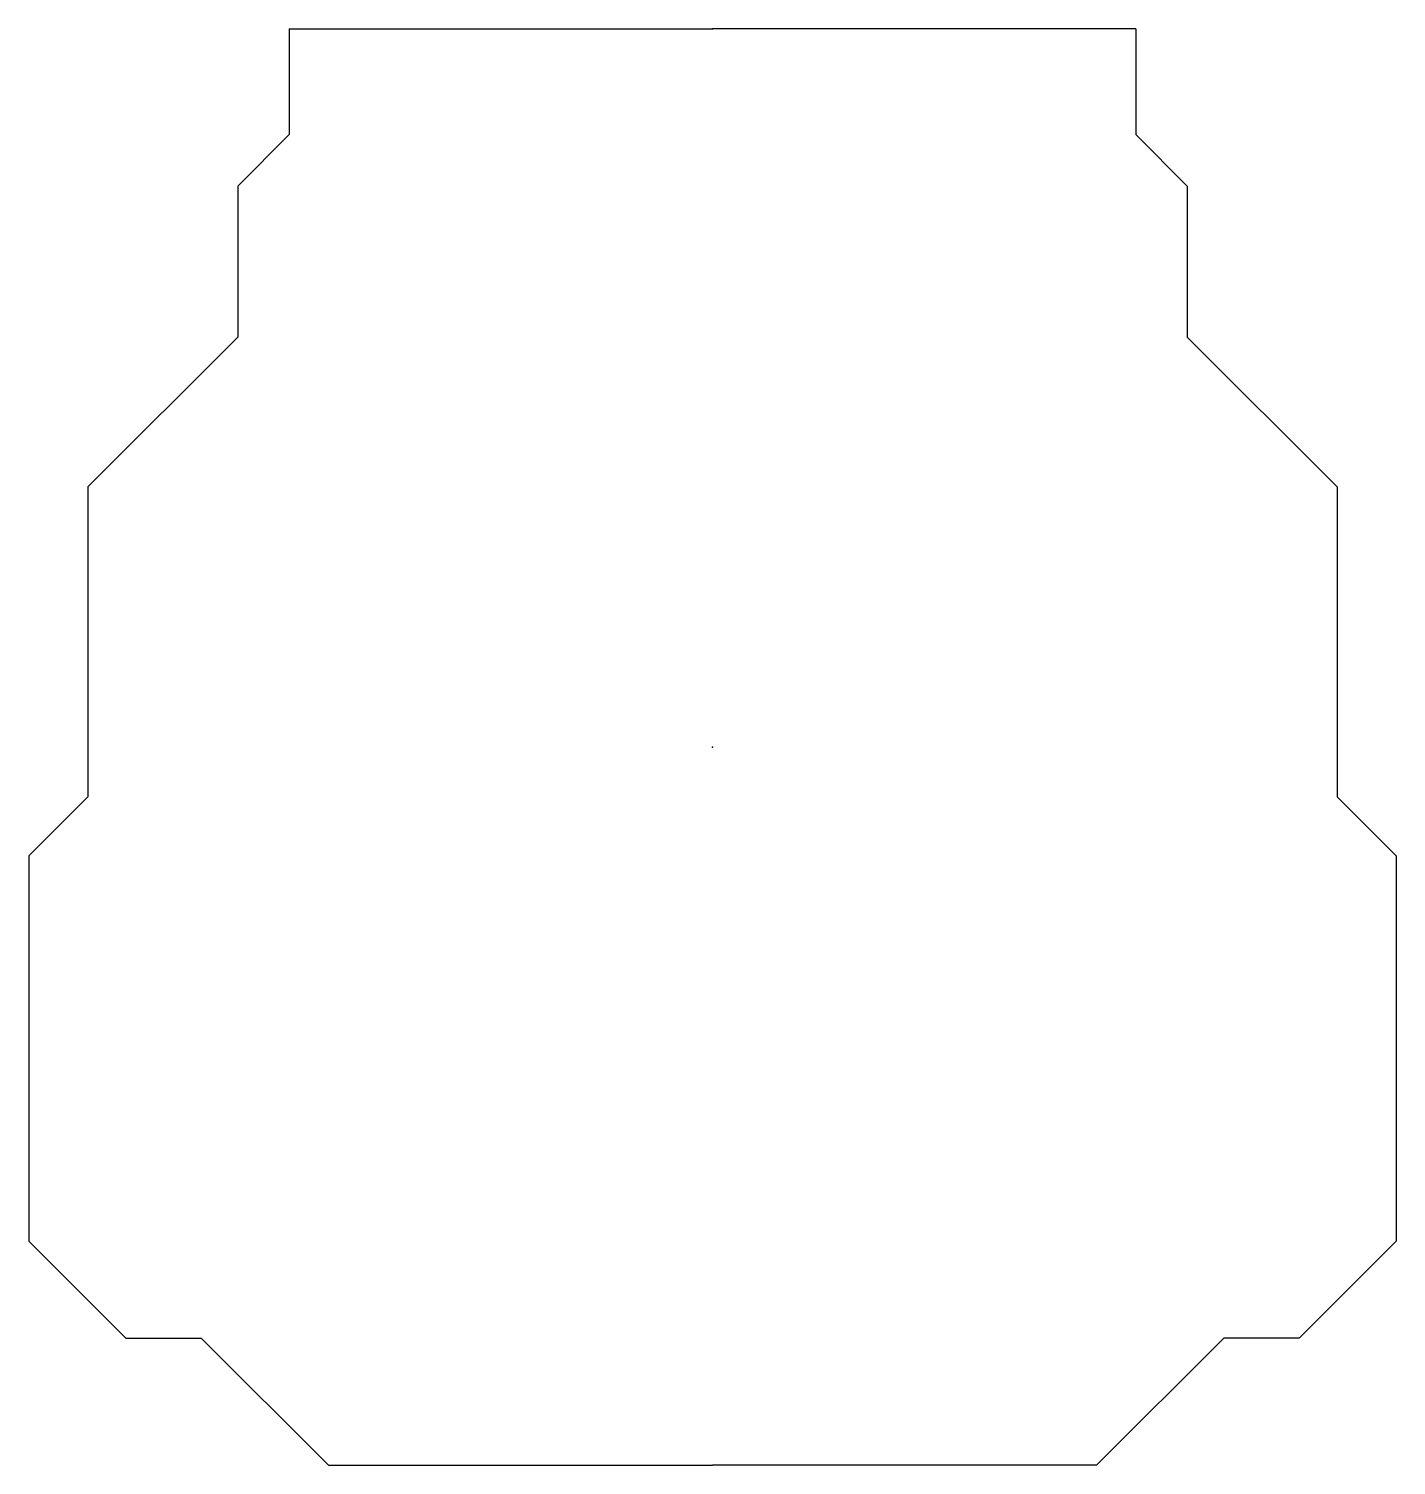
# Model space of a CAD drawing. Header units: millimetres. Extents: x -46.1 to 46.1, y -96 to 1.
import ezdxf

# ---------------------------------------------------------------- set-up
doc = ezdxf.new("R2010")
doc.units = ezdxf.units.MM
doc.layers.get('0').update_dxf_attribs({"linetype": 'CONTINUOUS'})

msp = doc.modelspace()

# ---------------------------------------------------------------- linework, layer by layer
for p, q in [((-28.56, 0.951), (-28.56, -6.189)), ((-28.56, 0.951), (0, 0.951)), ((28.56, 0.951), (0, 0.951)), ((28.56, 0.951), (28.56, -6.189)), ((-28.56, -6.189), (-32.042, -9.672)), ((28.56, -6.189), (32.042, -9.672)), ((-32.042, -9.672), (-32.042, -19.872)), ((32.042, -9.672), (32.042, -19.872)), ((-32.042, -19.872), (-42.155, -29.984)), ((32.042, -19.872), (42.155, -29.984)), ((-42.155, -29.984), (-42.155, -50.894)), ((42.155, -29.984), (42.155, -50.894)), ((-42.155, -50.894), (-46.147, -54.887)), ((42.155, -50.894), (46.147, -54.887)), ((-46.147, -54.887), (-46.147, -80.897)), ((46.147, -54.887), (46.147, -80.897)), ((-46.147, -80.897), (-39.605, -87.439)), ((46.147, -80.897), (39.605, -87.439)), ((-39.605, -87.439), (-34.505, -87.439)), ((-34.505, -87.439), (-25.922, -96.022)), ((34.505, -87.439), (25.922, -96.022)), ((39.605, -87.439), (34.505, -87.439)), ((-25.922, -96.022), (0, -96.022)), ((25.922, -96.022), (0, -96.022))]:
    msp.add_line(p, q)
for p in [(0, 0.951), (0, 0.951), (0, 0.951), (0, -47.536), (0, -47.536)]:
    msp.add_point(p)

doc.saveas('drawing.dxf')
